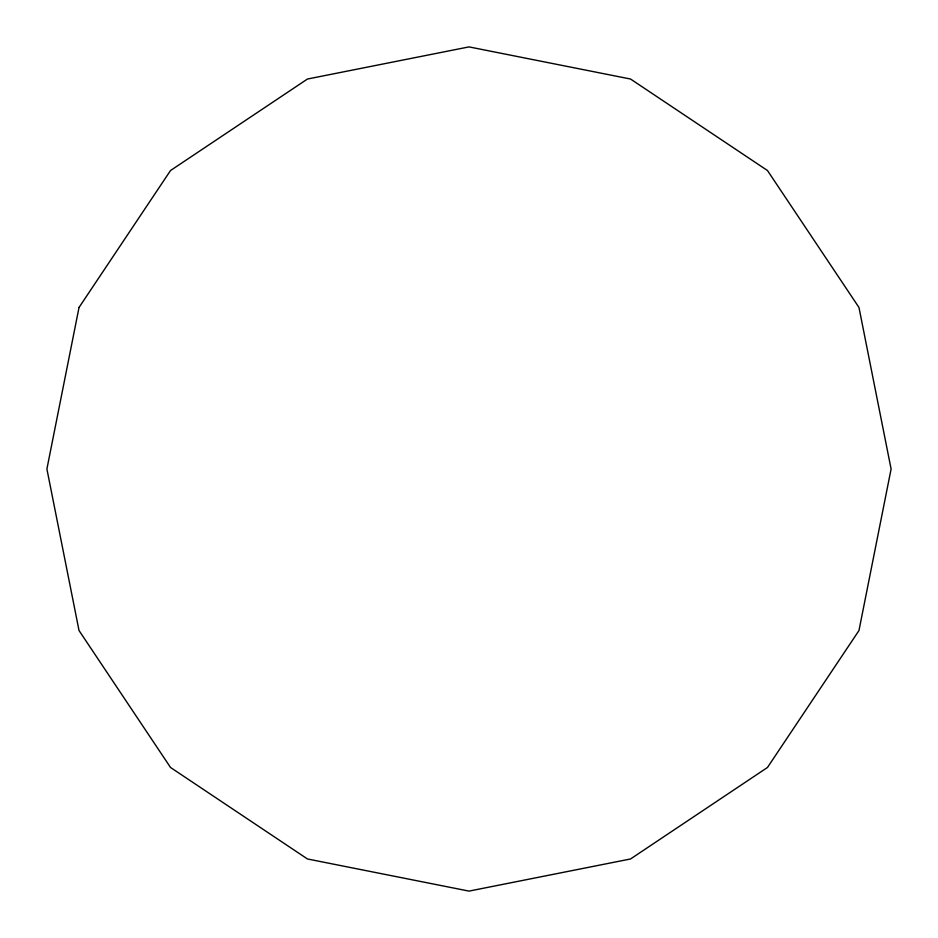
<?xml version="1.0" encoding="UTF-8"?>
<svg xmlns="http://www.w3.org/2000/svg" width="938" height="938" viewBox="0 0 938 938"><rect width="100%" height="100%" fill="white"/><g stroke="black" fill="none" stroke-linecap="round" stroke-linejoin="round"><path stroke-width="1.41" d="M79.027 307.465L46.9 469L79.027 630.535L170.528 767.472L307.465 858.974L469 891.1L630.535 858.974L767.472 767.472L858.974 630.535L891.1 469L858.974 307.465L767.472 170.528L630.535 79.027L469 46.9L307.465 79.027L170.528 170.528L79.027 307.465"/></g></svg>
